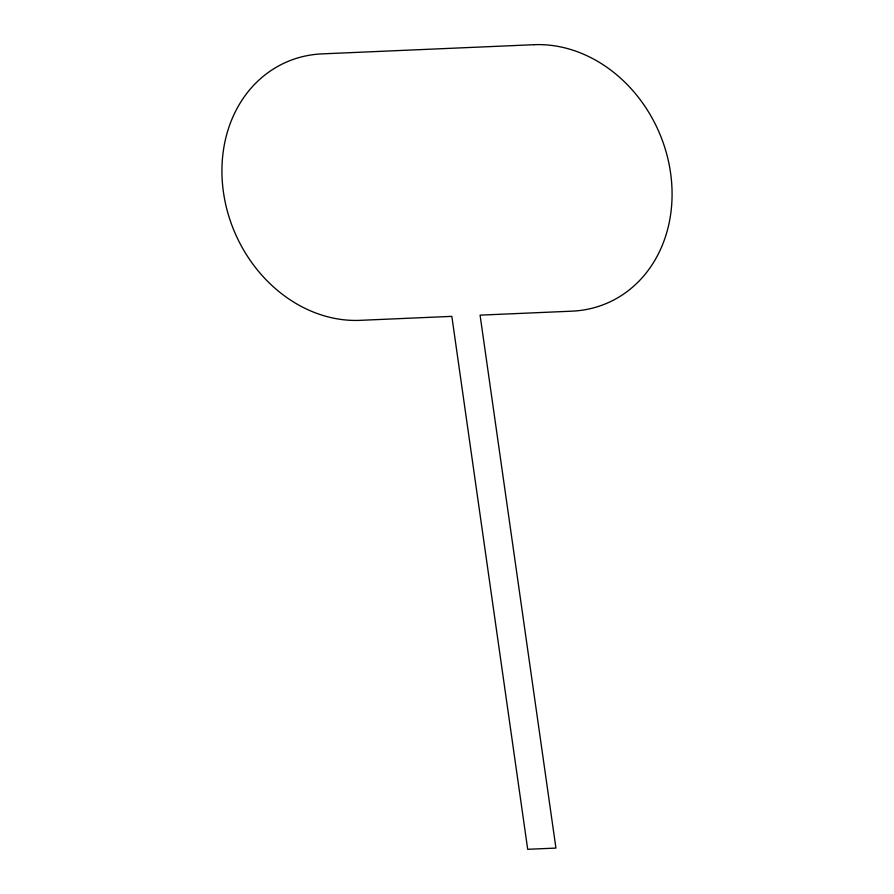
<?xml version="1.0" encoding="UTF-8"?>
<svg xmlns="http://www.w3.org/2000/svg" width="894" height="894" viewBox="0 0 894 894"><rect width="100%" height="100%" fill="white"/><g stroke="black" fill="none" stroke-linecap="round" stroke-linejoin="round"><path stroke-width="1.34" d="M533.93 44.7L322.142 53.875A136.447 115.594 66.4 0 0 223.444 192.21A136.447 115.594 66.4 0 0 360.07 320.343L451.839 316.364L527.695 849.3L555.934 848.082L480.078 315.146L571.858 311.168A136.447 115.594 66.4 0 0 670.556 172.833A136.447 115.594 66.4 0 0 533.93 44.7"/></g></svg>
